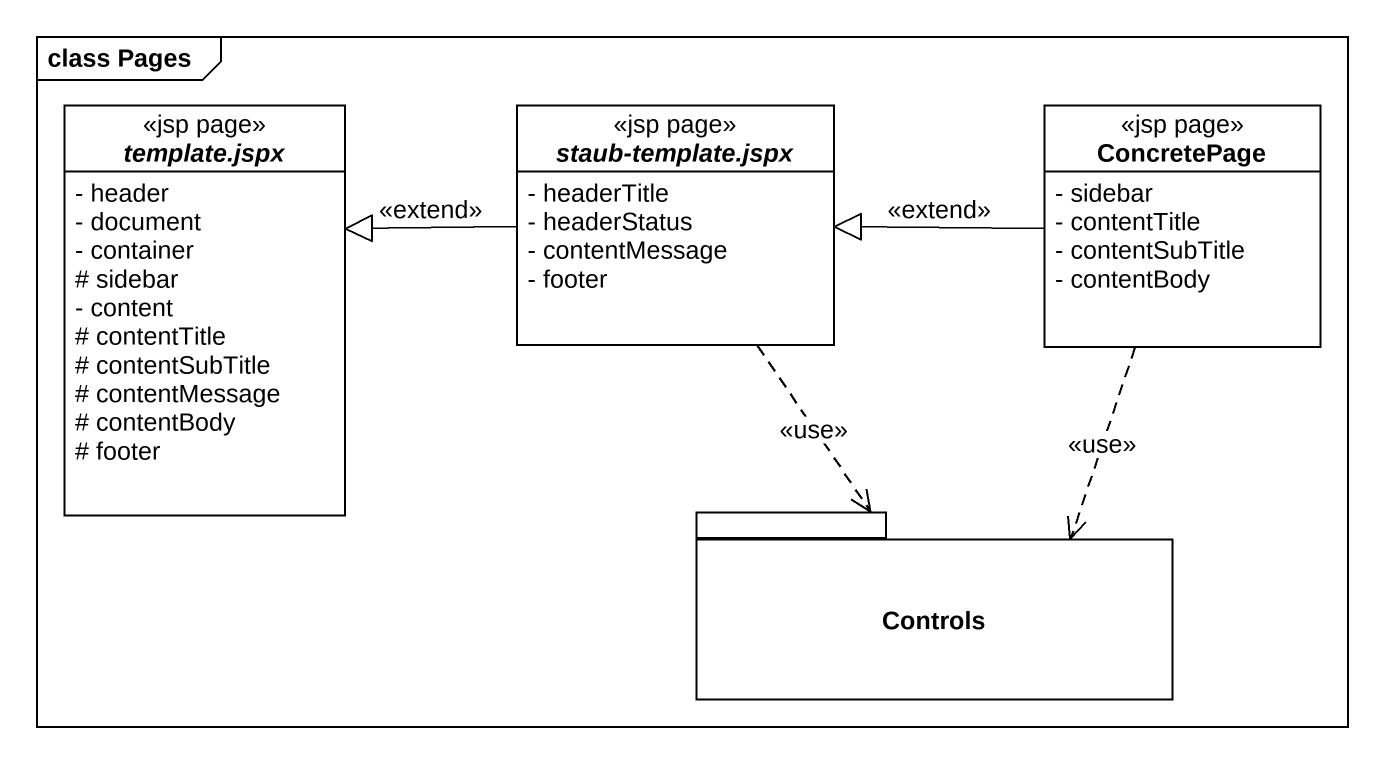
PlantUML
@startuml
mainframe class Pages
hide circle
hide empty members
skinparam classAttributeIconSize 0
abstract class "template.jspx" as template_jspx <<jsp page>> {
  - header
  - document
  - container
  # sidebar
  - content
  # contentTitle
  # contentSubTitle
  # contentMessage
  # contentBody
  # footer
}
abstract class "staub-template.jspx" as staub_template_jspx <<jsp page>> {
  - headerTitle
  - headerStatus
  - contentMessage
  - footer
}
class ConcretePage <<jsp page>> {
  - sidebar
  - contentTitle
  - contentSubTitle
  - contentBody
}
package Controls {
}
staub_template_jspx -left-|> template_jspx : <<extend>>
staub_template_jspx ..> Controls : <<use>>
ConcretePage -left-|> staub_template_jspx : <<extend>>
ConcretePage ..> Controls : <<use>>
@enduml
